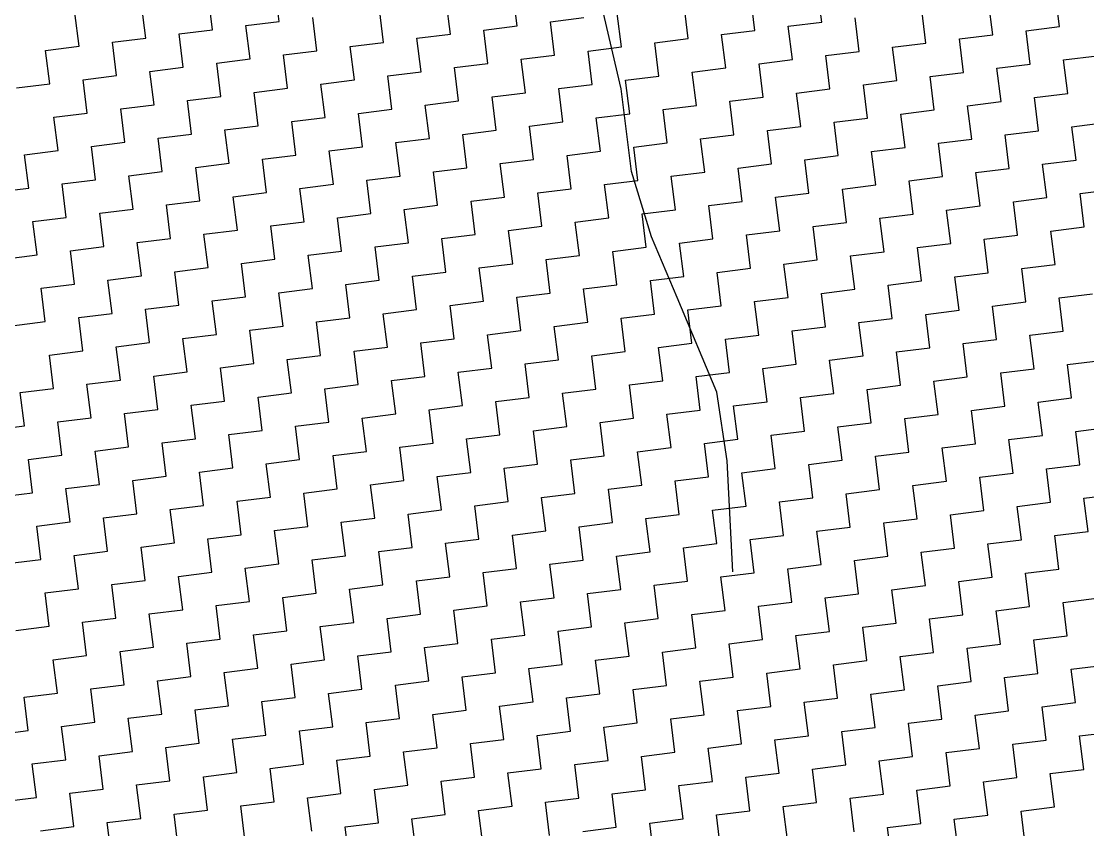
# Model space of a CAD drawing. Header units: metres. Extents: x 286056 to 292206, y 2024114 to 2027347.
# Drawn here: x 290597.3 to 290904.5, y 2025001.1 to 2025233.9 of the extents above; entities that cross this region are included whole.
import ezdxf

# ---------------------------------------------------------------- set-up
doc = ezdxf.new("R2010")
doc.units = ezdxf.units.M
doc.header["$LTSCALE"] = 0.3
doc.header["$MEASUREMENT"] = 0
doc.layers.add('LINE_WATER', color=4, linetype='Continuous')
doc.layers.add('POLY_HATCH', color=12, linetype='Continuous')

# ---------------------------------------------------------------- blocks, each defined once
blk = doc.blocks.new('13')
at = {"layer": 'LINE_WATER'}
for p, q in [((577.305, 219.703), (576.496, 227.207)), ((577.305, 216.614), (577.305, 219.703)), ((577.747, 214.113), (577.305, 216.614)), ((578.409, 211.758), (577.747, 214.113)), ((579.44, 208.08), (578.409, 211.758)), ((579.513, 205.505), (579.44, 208.08)), ((579.219, 201.386), (579.513, 205.505))]:
    blk.add_line(p, q, dxfattribs=at)
at = {"layer": 'POLY_HATCH', "linetype": 'Continuous'}
for p, q in [((557.5, 223.75), (557.5, 225)), ((560, 223.75), (560, 225)), ((562.5, 223.75), (562.5, 225)), ((565, 223.75), (565, 225)), ((556.25, 223.75), (557.5, 223.75)), ((556.25, 222.5), (556.25, 223.75)), ((558.75, 223.75), (560, 223.75)), ((558.75, 222.5), (558.75, 223.75)), ((561.25, 223.75), (562.5, 223.75)), ((561.25, 222.5), (561.25, 223.75)), ((563.75, 223.75), (565, 223.75)), ((563.75, 222.5), (563.75, 223.75)), ((566.25, 222.5), (566.25, 223.75)), ((568.75, 222.5), (568.75, 223.75)), ((571.25, 222.5), (571.25, 223.75)), ((573.75, 222.5), (573.75, 223.75)), ((555, 222.5), (556.25, 222.5)), ((557.5, 222.5), (558.75, 222.5)), ((557.5, 221.25), (557.5, 222.5)), ((560, 222.5), (561.25, 222.5)), ((560, 221.25), (560, 222.5)), ((562.5, 222.5), (563.75, 222.5)), ((562.5, 221.25), (562.5, 222.5)), ((565, 222.5), (566.25, 222.5)), ((565, 221.25), (565, 222.5)), ((567.5, 222.5), (568.75, 222.5)), ((567.5, 221.25), (567.5, 222.5)), ((570, 222.5), (571.25, 222.5)), ((570, 221.25), (570, 222.5)), ((572.5, 222.5), (573.75, 222.5)), ((572.5, 221.25), (572.5, 222.5)), ((575, 222.5), (576.25, 222.5)), ((575, 221.25), (575, 222.5)), ((577.5, 221.25), (577.5, 222.5)), ((580, 221.25), (580, 222.5)), ((582.5, 221.25), (582.5, 222.5)), ((585, 221.25), (585, 222.5)), ((556.25, 221.25), (557.5, 221.25)), ((556.25, 220), (556.25, 221.25)), ((558.75, 221.25), (560, 221.25)), ((558.75, 220), (558.75, 221.25)), ((561.25, 221.25), (562.5, 221.25)), ((561.25, 220), (561.25, 221.25)), ((563.75, 221.25), (565, 221.25)), ((563.75, 220), (563.75, 221.25)), ((566.25, 221.25), (567.5, 221.25)), ((566.25, 220), (566.25, 221.25)), ((568.75, 221.25), (570, 221.25)), ((568.75, 220), (568.75, 221.25)), ((571.25, 221.25), (572.5, 221.25)), ((571.25, 220), (571.25, 221.25)), ((573.75, 221.25), (575, 221.25)), ((573.75, 220), (573.75, 221.25)), ((576.25, 221.25), (577.5, 221.25)), ((576.25, 220), (576.25, 221.25)), ((578.75, 221.25), (580, 221.25)), ((578.75, 220), (578.75, 221.25)), ((581.25, 221.25), (582.5, 221.25)), ((581.25, 220), (581.25, 221.25)), ((583.75, 221.25), (585, 221.25)), ((583.75, 220), (583.75, 221.25)), ((586.25, 220), (586.25, 221.25)), ((588.75, 220), (588.75, 221.25)), ((591.25, 220), (591.25, 221.25)), ((593.75, 220), (593.75, 221.25)), ((555, 220), (556.25, 220)), ((555, 218.75), (555, 220)), ((557.5, 220), (558.75, 220)), ((557.5, 218.75), (557.5, 220)), ((560, 220), (561.25, 220)), ((560, 218.75), (560, 220)), ((562.5, 220), (563.75, 220)), ((562.5, 218.75), (562.5, 220)), ((565, 220), (566.25, 220)), ((565, 218.75), (565, 220)), ((567.5, 220), (568.75, 220)), ((567.5, 218.75), (567.5, 220)), ((570, 220), (571.25, 220)), ((570, 218.75), (570, 220)), ((572.5, 220), (573.75, 220)), ((572.5, 218.75), (572.5, 220)), ((575, 220), (576.25, 220)), ((575, 218.75), (575, 220)), ((577.5, 220), (578.75, 220)), ((577.5, 218.75), (577.5, 220)), ((580, 220), (581.25, 220)), ((580, 218.75), (580, 220)), ((582.5, 220), (583.75, 220)), ((582.5, 218.75), (582.5, 220)), ((585, 220), (586.25, 220)), ((585, 218.75), (585, 220)), ((587.5, 220), (588.75, 220)), ((587.5, 218.75), (587.5, 220)), ((590, 220), (591.25, 220)), ((590, 218.75), (590, 220)), ((592.5, 220), (593.75, 220)), ((592.5, 218.75), (592.5, 220)), ((553.75, 218.75), (555, 218.75)), ((556.25, 218.75), (557.5, 218.75)), ((556.25, 217.5), (556.25, 218.75)), ((558.75, 218.75), (560, 218.75)), ((558.75, 217.5), (558.75, 218.75)), ((561.25, 218.75), (562.5, 218.75)), ((561.25, 217.5), (561.25, 218.75)), ((563.75, 218.75), (565, 218.75)), ((563.75, 217.5), (563.75, 218.75)), ((566.25, 218.75), (567.5, 218.75)), ((566.25, 217.5), (566.25, 218.75)), ((568.75, 218.75), (570, 218.75)), ((568.75, 217.5), (568.75, 218.75)), ((571.25, 218.75), (572.5, 218.75)), ((571.25, 217.5), (571.25, 218.75)), ((573.75, 218.75), (575, 218.75)), ((573.75, 217.5), (573.75, 218.75)), ((576.25, 218.75), (577.5, 218.75)), ((576.25, 217.5), (576.25, 218.75)), ((578.75, 218.75), (580, 218.75)), ((578.75, 217.5), (578.75, 218.75)), ((581.25, 218.75), (582.5, 218.75)), ((581.25, 217.5), (581.25, 218.75)), ((583.75, 218.75), (585, 218.75)), ((583.75, 217.5), (583.75, 218.75)), ((586.25, 218.75), (587.5, 218.75)), ((586.25, 217.5), (586.25, 218.75)), ((588.75, 218.75), (590, 218.75)), ((588.75, 217.5), (588.75, 218.75)), ((591.25, 218.75), (592.5, 218.75)), ((591.25, 217.5), (591.25, 218.75)), ((593.75, 218.75), (595, 218.75)), ((593.75, 217.5), (593.75, 218.75)), ((555, 217.5), (556.25, 217.5)), ((555, 216.25), (555, 217.5)), ((557.5, 217.5), (558.75, 217.5)), ((557.5, 216.25), (557.5, 217.5)), ((560, 217.5), (561.25, 217.5)), ((560, 216.25), (560, 217.5)), ((562.5, 217.5), (563.75, 217.5)), ((562.5, 216.25), (562.5, 217.5)), ((565, 217.5), (566.25, 217.5)), ((565, 216.25), (565, 217.5)), ((567.5, 217.5), (568.75, 217.5)), ((567.5, 216.25), (567.5, 217.5)), ((570, 217.5), (571.25, 217.5)), ((570, 216.25), (570, 217.5)), ((572.5, 217.5), (573.75, 217.5)), ((572.5, 216.25), (572.5, 217.5)), ((575, 217.5), (576.25, 217.5)), ((575, 216.25), (575, 217.5)), ((577.5, 217.5), (578.75, 217.5)), ((577.5, 216.25), (577.5, 217.5)), ((580, 217.5), (581.25, 217.5)), ((580, 216.25), (580, 217.5)), ((582.5, 217.5), (583.75, 217.5)), ((582.5, 216.25), (582.5, 217.5)), ((585, 217.5), (586.25, 217.5)), ((585, 216.25), (585, 217.5)), ((587.5, 217.5), (588.75, 217.5)), ((587.5, 216.25), (587.5, 217.5)), ((590, 217.5), (591.25, 217.5)), ((590, 216.25), (590, 217.5)), ((592.5, 217.5), (593.75, 217.5)), ((592.5, 216.25), (592.5, 217.5)), ((553.75, 216.25), (555, 216.25)), ((556.25, 216.25), (557.5, 216.25)), ((556.25, 215), (556.25, 216.25)), ((558.75, 216.25), (560, 216.25)), ((558.75, 215), (558.75, 216.25)), ((561.25, 216.25), (562.5, 216.25)), ((561.25, 215), (561.25, 216.25)), ((563.75, 216.25), (565, 216.25)), ((563.75, 215), (563.75, 216.25)), ((566.25, 216.25), (567.5, 216.25)), ((566.25, 215), (566.25, 216.25)), ((568.75, 216.25), (570, 216.25)), ((568.75, 215), (568.75, 216.25)), ((571.25, 216.25), (572.5, 216.25)), ((571.25, 215), (571.25, 216.25)), ((573.75, 216.25), (575, 216.25)), ((573.75, 215), (573.75, 216.25)), ((576.25, 216.25), (577.5, 216.25)), ((576.25, 215), (576.25, 216.25)), ((578.75, 216.25), (580, 216.25)), ((578.75, 215), (578.75, 216.25)), ((581.25, 216.25), (582.5, 216.25)), ((581.25, 215), (581.25, 216.25)), ((583.75, 216.25), (585, 216.25)), ((583.75, 215), (583.75, 216.25)), ((586.25, 216.25), (587.5, 216.25)), ((586.25, 215), (586.25, 216.25)), ((588.75, 216.25), (590, 216.25)), ((588.75, 215), (588.75, 216.25)), ((591.25, 216.25), (592.5, 216.25)), ((591.25, 215), (591.25, 216.25)), ((593.75, 216.25), (595, 216.25)), ((593.75, 215), (593.75, 216.25)), ((555, 215), (556.25, 215)), ((555, 213.75), (555, 215)), ((557.5, 215), (558.75, 215)), ((557.5, 213.75), (557.5, 215)), ((560, 215), (561.25, 215)), ((560, 213.75), (560, 215)), ((562.5, 215), (563.75, 215)), ((562.5, 213.75), (562.5, 215)), ((565, 215), (566.25, 215)), ((565, 213.75), (565, 215)), ((567.5, 215), (568.75, 215)), ((567.5, 213.75), (567.5, 215)), ((570, 215), (571.25, 215)), ((570, 213.75), (570, 215)), ((572.5, 215), (573.75, 215)), ((572.5, 213.75), (572.5, 215)), ((575, 215), (576.25, 215)), ((575, 213.75), (575, 215)), ((577.5, 215), (578.75, 215)), ((577.5, 213.75), (577.5, 215)), ((580, 215), (581.25, 215)), ((580, 213.75), (580, 215)), ((582.5, 215), (583.75, 215)), ((582.5, 213.75), (582.5, 215)), ((585, 215), (586.25, 215)), ((585, 213.75), (585, 215)), ((587.5, 215), (588.75, 215)), ((587.5, 213.75), (587.5, 215)), ((590, 215), (591.25, 215)), ((590, 213.75), (590, 215)), ((592.5, 215), (593.75, 215)), ((592.5, 213.75), (592.5, 215)), ((553.75, 213.75), (555, 213.75)), ((556.25, 213.75), (557.5, 213.75)), ((556.25, 212.5), (556.25, 213.75)), ((558.75, 213.75), (560, 213.75)), ((558.75, 212.5), (558.75, 213.75)), ((561.25, 213.75), (562.5, 213.75)), ((561.25, 212.5), (561.25, 213.75)), ((563.75, 213.75), (565, 213.75)), ((563.75, 212.5), (563.75, 213.75)), ((566.25, 213.75), (567.5, 213.75)), ((566.25, 212.5), (566.25, 213.75)), ((568.75, 213.75), (570, 213.75)), ((568.75, 212.5), (568.75, 213.75)), ((571.25, 213.75), (572.5, 213.75)), ((571.25, 212.5), (571.25, 213.75)), ((573.75, 213.75), (575, 213.75)), ((573.75, 212.5), (573.75, 213.75)), ((576.25, 213.75), (577.5, 213.75)), ((576.25, 212.5), (576.25, 213.75)), ((578.75, 213.75), (580, 213.75)), ((578.75, 212.5), (578.75, 213.75)), ((581.25, 213.75), (582.5, 213.75)), ((581.25, 212.5), (581.25, 213.75)), ((583.75, 213.75), (585, 213.75)), ((583.75, 212.5), (583.75, 213.75)), ((586.25, 213.75), (587.5, 213.75)), ((586.25, 212.5), (586.25, 213.75)), ((588.75, 213.75), (590, 213.75)), ((588.75, 212.5), (588.75, 213.75)), ((591.25, 213.75), (592.5, 213.75)), ((591.25, 212.5), (591.25, 213.75)), ((593.75, 213.75), (595, 213.75)), ((593.75, 212.5), (593.75, 213.75)), ((555, 212.5), (556.25, 212.5)), ((555, 211.25), (555, 212.5)), ((557.5, 212.5), (558.75, 212.5)), ((557.5, 211.25), (557.5, 212.5)), ((560, 212.5), (561.25, 212.5)), ((560, 211.25), (560, 212.5)), ((562.5, 212.5), (563.75, 212.5)), ((562.5, 211.25), (562.5, 212.5)), ((565, 212.5), (566.25, 212.5)), ((565, 211.25), (565, 212.5)), ((567.5, 212.5), (568.75, 212.5)), ((567.5, 211.25), (567.5, 212.5)), ((570, 212.5), (571.25, 212.5)), ((570, 211.25), (570, 212.5)), ((572.5, 212.5), (573.75, 212.5)), ((572.5, 211.25), (572.5, 212.5)), ((575, 212.5), (576.25, 212.5)), ((575, 211.25), (575, 212.5)), ((577.5, 212.5), (578.75, 212.5)), ((577.5, 211.25), (577.5, 212.5)), ((580, 212.5), (581.25, 212.5)), ((580, 211.25), (580, 212.5)), ((582.5, 212.5), (583.75, 212.5)), ((582.5, 211.25), (582.5, 212.5)), ((585, 212.5), (586.25, 212.5)), ((585, 211.25), (585, 212.5)), ((587.5, 212.5), (588.75, 212.5)), ((587.5, 211.25), (587.5, 212.5)), ((590, 212.5), (591.25, 212.5)), ((590, 211.25), (590, 212.5)), ((592.5, 212.5), (593.75, 212.5)), ((592.5, 211.25), (592.5, 212.5)), ((553.75, 211.25), (555, 211.25)), ((553.75, 210), (553.75, 211.25)), ((556.25, 211.25), (557.5, 211.25)), ((556.25, 210), (556.25, 211.25)), ((558.75, 211.25), (560, 211.25)), ((558.75, 210), (558.75, 211.25)), ((561.25, 211.25), (562.5, 211.25)), ((561.25, 210), (561.25, 211.25)), ((563.75, 211.25), (565, 211.25)), ((563.75, 210), (563.75, 211.25)), ((566.25, 211.25), (567.5, 211.25)), ((566.25, 210), (566.25, 211.25)), ((568.75, 211.25), (570, 211.25)), ((568.75, 210), (568.75, 211.25)), ((571.25, 211.25), (572.5, 211.25)), ((571.25, 210), (571.25, 211.25)), ((573.75, 211.25), (575, 211.25)), ((573.75, 210), (573.75, 211.25)), ((576.25, 211.25), (577.5, 211.25)), ((576.25, 210), (576.25, 211.25)), ((578.75, 211.25), (580, 211.25)), ((578.75, 210), (578.75, 211.25)), ((581.25, 211.25), (582.5, 211.25)), ((581.25, 210), (581.25, 211.25)), ((583.75, 211.25), (585, 211.25)), ((583.75, 210), (583.75, 211.25)), ((586.25, 211.25), (587.5, 211.25)), ((586.25, 210), (586.25, 211.25)), ((588.75, 211.25), (590, 211.25)), ((588.75, 210), (588.75, 211.25)), ((591.25, 211.25), (592.5, 211.25)), ((591.25, 210), (591.25, 211.25)), ((552.5, 210), (553.75, 210)), ((555, 210), (556.25, 210)), ((555, 208.75), (555, 210)), ((557.5, 210), (558.75, 210)), ((557.5, 208.75), (557.5, 210)), ((560, 210), (561.25, 210)), ((560, 208.75), (560, 210)), ((562.5, 210), (563.75, 210)), ((562.5, 208.75), (562.5, 210)), ((565, 210), (566.25, 210)), ((565, 208.75), (565, 210)), ((567.5, 210), (568.75, 210)), ((567.5, 208.75), (567.5, 210)), ((570, 210), (571.25, 210)), ((570, 208.75), (570, 210)), ((572.5, 210), (573.75, 210)), ((572.5, 208.75), (572.5, 210)), ((575, 210), (576.25, 210)), ((575, 208.75), (575, 210)), ((577.5, 210), (578.75, 210)), ((577.5, 208.75), (577.5, 210)), ((580, 210), (581.25, 210)), ((580, 208.75), (580, 210)), ((582.5, 210), (583.75, 210)), ((582.5, 208.75), (582.5, 210)), ((585, 210), (586.25, 210)), ((585, 208.75), (585, 210)), ((587.5, 210), (588.75, 210)), ((587.5, 208.75), (587.5, 210)), ((590, 210), (591.25, 210)), ((590, 208.75), (590, 210)), ((592.5, 210), (593.75, 210)), ((592.5, 208.75), (592.5, 210)), ((553.75, 208.75), (555, 208.75)), ((553.75, 207.5), (553.75, 208.75)), ((556.25, 208.75), (557.5, 208.75)), ((556.25, 207.5), (556.25, 208.75)), ((558.75, 208.75), (560, 208.75)), ((558.75, 207.5), (558.75, 208.75)), ((561.25, 208.75), (562.5, 208.75)), ((561.25, 207.5), (561.25, 208.75)), ((563.75, 208.75), (565, 208.75)), ((563.75, 207.5), (563.75, 208.75)), ((566.25, 208.75), (567.5, 208.75)), ((566.25, 207.5), (566.25, 208.75)), ((568.75, 208.75), (570, 208.75)), ((568.75, 207.5), (568.75, 208.75)), ((571.25, 208.75), (572.5, 208.75)), ((571.25, 207.5), (571.25, 208.75)), ((573.75, 208.75), (575, 208.75)), ((573.75, 207.5), (573.75, 208.75)), ((576.25, 208.75), (577.5, 208.75)), ((576.25, 207.5), (576.25, 208.75)), ((578.75, 208.75), (580, 208.75)), ((578.75, 207.5), (578.75, 208.75)), ((581.25, 208.75), (582.5, 208.75)), ((581.25, 207.5), (581.25, 208.75)), ((583.75, 208.75), (585, 208.75)), ((583.75, 207.5), (583.75, 208.75)), ((586.25, 208.75), (587.5, 208.75)), ((586.25, 207.5), (586.25, 208.75)), ((588.75, 208.75), (590, 208.75)), ((588.75, 207.5), (588.75, 208.75)), ((591.25, 208.75), (592.5, 208.75)), ((591.25, 207.5), (591.25, 208.75)), ((552.5, 207.5), (553.75, 207.5)), ((555, 207.5), (556.25, 207.5)), ((555, 206.25), (555, 207.5)), ((557.5, 207.5), (558.75, 207.5)), ((557.5, 206.25), (557.5, 207.5)), ((560, 207.5), (561.25, 207.5)), ((560, 206.25), (560, 207.5)), ((562.5, 207.5), (563.75, 207.5)), ((562.5, 206.25), (562.5, 207.5)), ((565, 207.5), (566.25, 207.5)), ((565, 206.25), (565, 207.5)), ((567.5, 207.5), (568.75, 207.5)), ((567.5, 206.25), (567.5, 207.5)), ((570, 207.5), (571.25, 207.5)), ((570, 206.25), (570, 207.5)), ((572.5, 207.5), (573.75, 207.5)), ((572.5, 206.25), (572.5, 207.5)), ((575, 207.5), (576.25, 207.5)), ((575, 206.25), (575, 207.5)), ((577.5, 207.5), (578.75, 207.5)), ((577.5, 206.25), (577.5, 207.5)), ((580, 207.5), (581.25, 207.5)), ((580, 206.25), (580, 207.5)), ((582.5, 207.5), (583.75, 207.5)), ((582.5, 206.25), (582.5, 207.5)), ((585, 207.5), (586.25, 207.5)), ((585, 206.25), (585, 207.5)), ((587.5, 207.5), (588.75, 207.5)), ((587.5, 206.25), (587.5, 207.5)), ((590, 207.5), (591.25, 207.5)), ((590, 206.25), (590, 207.5)), ((592.5, 207.5), (593.75, 207.5)), ((592.5, 206.25), (592.5, 207.5)), ((553.75, 206.25), (555, 206.25)), ((553.75, 205), (553.75, 206.25)), ((556.25, 206.25), (557.5, 206.25)), ((556.25, 205), (556.25, 206.25)), ((558.75, 206.25), (560, 206.25)), ((558.75, 205), (558.75, 206.25)), ((561.25, 206.25), (562.5, 206.25)), ((561.25, 205), (561.25, 206.25)), ((563.75, 206.25), (565, 206.25)), ((563.75, 205), (563.75, 206.25)), ((566.25, 206.25), (567.5, 206.25)), ((566.25, 205), (566.25, 206.25)), ((568.75, 206.25), (570, 206.25)), ((568.75, 205), (568.75, 206.25)), ((571.25, 206.25), (572.5, 206.25)), ((571.25, 205), (571.25, 206.25)), ((573.75, 206.25), (575, 206.25)), ((573.75, 205), (573.75, 206.25)), ((576.25, 206.25), (577.5, 206.25)), ((576.25, 205), (576.25, 206.25)), ((578.75, 206.25), (580, 206.25)), ((578.75, 205), (578.75, 206.25)), ((581.25, 206.25), (582.5, 206.25)), ((581.25, 205), (581.25, 206.25)), ((583.75, 206.25), (585, 206.25)), ((583.75, 205), (583.75, 206.25)), ((586.25, 206.25), (587.5, 206.25)), ((586.25, 205), (586.25, 206.25)), ((588.75, 206.25), (590, 206.25)), ((588.75, 205), (588.75, 206.25)), ((591.25, 206.25), (592.5, 206.25)), ((591.25, 205), (591.25, 206.25)), ((552.5, 205), (553.75, 205)), ((555, 205), (556.25, 205)), ((555, 203.75), (555, 205)), ((557.5, 205), (558.75, 205)), ((557.5, 203.75), (557.5, 205)), ((560, 205), (561.25, 205)), ((560, 203.75), (560, 205)), ((562.5, 205), (563.75, 205)), ((562.5, 203.75), (562.5, 205)), ((565, 205), (566.25, 205)), ((565, 203.75), (565, 205)), ((567.5, 205), (568.75, 205)), ((567.5, 203.75), (567.5, 205)), ((570, 205), (571.25, 205)), ((570, 203.75), (570, 205)), ((572.5, 205), (573.75, 205)), ((572.5, 203.75), (572.5, 205)), ((575, 205), (576.25, 205)), ((575, 203.75), (575, 205)), ((577.5, 205), (578.75, 205)), ((577.5, 203.75), (577.5, 205)), ((580, 205), (581.25, 205)), ((580, 203.75), (580, 205)), ((582.5, 205), (583.75, 205)), ((582.5, 203.75), (582.5, 205)), ((585, 205), (586.25, 205)), ((585, 203.75), (585, 205)), ((587.5, 205), (588.75, 205)), ((587.5, 203.75), (587.5, 205)), ((590, 205), (591.25, 205)), ((590, 203.75), (590, 205)), ((592.5, 205), (593.75, 205)), ((592.5, 203.75), (592.5, 205)), ((553.75, 203.75), (555, 203.75)), ((553.75, 202.5), (553.75, 203.75)), ((556.25, 203.75), (557.5, 203.75)), ((556.25, 202.5), (556.25, 203.75)), ((558.75, 203.75), (560, 203.75)), ((558.75, 202.5), (558.75, 203.75)), ((561.25, 203.75), (562.5, 203.75)), ((561.25, 202.5), (561.25, 203.75)), ((563.75, 203.75), (565, 203.75)), ((563.75, 202.5), (563.75, 203.75)), ((566.25, 203.75), (567.5, 203.75)), ((566.25, 202.5), (566.25, 203.75)), ((568.75, 203.75), (570, 203.75)), ((568.75, 202.5), (568.75, 203.75)), ((571.25, 203.75), (572.5, 203.75)), ((571.25, 202.5), (571.25, 203.75)), ((573.75, 203.75), (575, 203.75)), ((573.75, 202.5), (573.75, 203.75)), ((576.25, 203.75), (577.5, 203.75)), ((576.25, 202.5), (576.25, 203.75)), ((578.75, 203.75), (580, 203.75)), ((578.75, 202.5), (578.75, 203.75)), ((581.25, 203.75), (582.5, 203.75)), ((581.25, 202.5), (581.25, 203.75)), ((583.75, 203.75), (585, 203.75)), ((583.75, 202.5), (583.75, 203.75)), ((586.25, 203.75), (587.5, 203.75)), ((586.25, 202.5), (586.25, 203.75)), ((588.75, 203.75), (590, 203.75)), ((588.75, 202.5), (588.75, 203.75)), ((591.25, 203.75), (592.5, 203.75)), ((591.25, 202.5), (591.25, 203.75)), ((552.5, 202.5), (553.75, 202.5)), ((555, 202.5), (556.25, 202.5)), ((555, 201.25), (555, 202.5)), ((557.5, 202.5), (558.75, 202.5)), ((557.5, 201.25), (557.5, 202.5)), ((560, 202.5), (561.25, 202.5)), ((560, 201.25), (560, 202.5)), ((562.5, 202.5), (563.75, 202.5)), ((562.5, 201.25), (562.5, 202.5)), ((565, 202.5), (566.25, 202.5)), ((565, 201.25), (565, 202.5)), ((567.5, 202.5), (568.75, 202.5)), ((567.5, 201.25), (567.5, 202.5)), ((570, 202.5), (571.25, 202.5)), ((570, 201.25), (570, 202.5)), ((572.5, 202.5), (573.75, 202.5)), ((572.5, 201.25), (572.5, 202.5)), ((575, 202.5), (576.25, 202.5)), ((575, 201.25), (575, 202.5)), ((577.5, 202.5), (578.75, 202.5)), ((577.5, 201.25), (577.5, 202.5)), ((580, 202.5), (581.25, 202.5)), ((580, 201.25), (580, 202.5)), ((582.5, 202.5), (583.75, 202.5)), ((582.5, 201.25), (582.5, 202.5)), ((585, 202.5), (586.25, 202.5)), ((585, 201.25), (585, 202.5)), ((587.5, 202.5), (588.75, 202.5)), ((587.5, 201.25), (587.5, 202.5)), ((590, 202.5), (591.25, 202.5)), ((590, 201.25), (590, 202.5)), ((592.5, 202.5), (593.75, 202.5)), ((592.5, 201.25), (592.5, 202.5)), ((553.75, 201.25), (555, 201.25)), ((553.75, 200), (553.75, 201.25)), ((556.25, 201.25), (557.5, 201.25)), ((556.25, 200), (556.25, 201.25)), ((558.75, 201.25), (560, 201.25)), ((558.75, 200), (558.75, 201.25)), ((561.25, 201.25), (562.5, 201.25)), ((561.25, 200), (561.25, 201.25)), ((563.75, 201.25), (565, 201.25)), ((563.75, 200), (563.75, 201.25)), ((566.25, 201.25), (567.5, 201.25)), ((566.25, 200), (566.25, 201.25)), ((568.75, 201.25), (570, 201.25)), ((568.75, 200), (568.75, 201.25)), ((571.25, 201.25), (572.5, 201.25)), ((571.25, 200), (571.25, 201.25)), ((573.75, 201.25), (575, 201.25)), ((573.75, 200), (573.75, 201.25)), ((576.25, 201.25), (577.5, 201.25)), ((576.25, 200), (576.25, 201.25)), ((578.75, 201.25), (580, 201.25)), ((578.75, 200), (578.75, 201.25)), ((581.25, 201.25), (582.5, 201.25)), ((581.25, 200), (581.25, 201.25)), ((583.75, 201.25), (585, 201.25)), ((583.75, 200), (583.75, 201.25)), ((586.25, 201.25), (587.5, 201.25)), ((586.25, 200), (586.25, 201.25)), ((588.75, 201.25), (590, 201.25)), ((588.75, 200), (588.75, 201.25)), ((591.25, 201.25), (592.5, 201.25)), ((591.25, 200), (591.25, 201.25)), ((552.5, 200), (553.75, 200)), ((552.5, 198.75), (552.5, 200)), ((555, 200), (556.25, 200)), ((555, 198.75), (555, 200)), ((557.5, 200), (558.75, 200)), ((557.5, 198.75), (557.5, 200)), ((560, 200), (561.25, 200)), ((560, 198.75), (560, 200)), ((562.5, 200), (563.75, 200)), ((562.5, 198.75), (562.5, 200)), ((565, 200), (566.25, 200)), ((565, 198.75), (565, 200)), ((567.5, 200), (568.75, 200)), ((567.5, 198.75), (567.5, 200)), ((570, 200), (571.25, 200)), ((570, 198.75), (570, 200)), ((572.5, 200), (573.75, 200)), ((572.5, 198.75), (572.5, 200)), ((575, 200), (576.25, 200)), ((575, 198.75), (575, 200)), ((577.5, 200), (578.75, 200)), ((577.5, 198.75), (577.5, 200)), ((580, 200), (581.25, 200)), ((580, 198.75), (580, 200)), ((582.5, 200), (583.75, 200)), ((582.5, 198.75), (582.5, 200)), ((585, 200), (586.25, 200)), ((585, 198.75), (585, 200)), ((587.5, 200), (588.75, 200)), ((587.5, 198.75), (587.5, 200)), ((590, 200), (591.25, 200)), ((590, 198.75), (590, 200)), ((551.25, 198.75), (552.5, 198.75)), ((553.75, 198.75), (555, 198.75)), ((553.75, 197.5), (553.75, 198.75)), ((556.25, 198.75), (557.5, 198.75)), ((556.25, 197.5), (556.25, 198.75)), ((558.75, 198.75), (560, 198.75)), ((558.75, 197.5), (558.75, 198.75)), ((561.25, 198.75), (562.5, 198.75)), ((561.25, 197.5), (561.25, 198.75)), ((563.75, 198.75), (565, 198.75)), ((563.75, 197.5), (563.75, 198.75)), ((566.25, 198.75), (567.5, 198.75)), ((566.25, 197.5), (566.25, 198.75)), ((568.75, 198.75), (570, 198.75)), ((568.75, 197.5), (568.75, 198.75)), ((571.25, 198.75), (572.5, 198.75)), ((571.25, 197.5), (571.25, 198.75)), ((573.75, 198.75), (575, 198.75)), ((573.75, 197.5), (573.75, 198.75)), ((576.25, 198.75), (577.5, 198.75)), ((576.25, 197.5), (576.25, 198.75)), ((578.75, 198.75), (580, 198.75)), ((578.75, 197.5), (578.75, 198.75)), ((581.25, 198.75), (582.5, 198.75)), ((581.25, 197.5), (581.25, 198.75)), ((583.75, 198.75), (585, 198.75)), ((583.75, 197.5), (583.75, 198.75)), ((586.25, 198.75), (587.5, 198.75)), ((586.25, 197.5), (586.25, 198.75)), ((588.75, 198.75), (590, 198.75)), ((588.75, 197.5), (588.75, 198.75)), ((591.25, 198.75), (592.5, 198.75)), ((591.25, 197.5), (591.25, 198.75)), ((552.5, 197.5), (553.75, 197.5)), ((552.5, 196.25), (552.5, 197.5)), ((555, 197.5), (556.25, 197.5)), ((555, 196.25), (555, 197.5)), ((557.5, 197.5), (558.75, 197.5)), ((557.5, 196.25), (557.5, 197.5)), ((560, 197.5), (561.25, 197.5)), ((560, 196.25), (560, 197.5)), ((562.5, 197.5), (563.75, 197.5)), ((562.5, 196.25), (562.5, 197.5)), ((565, 197.5), (566.25, 197.5)), ((565, 196.25), (565, 197.5)), ((567.5, 197.5), (568.75, 197.5)), ((567.5, 196.25), (567.5, 197.5)), ((570, 197.5), (571.25, 197.5)), ((570, 196.25), (570, 197.5)), ((572.5, 197.5), (573.75, 197.5)), ((572.5, 196.25), (572.5, 197.5)), ((575, 197.5), (576.25, 197.5)), ((575, 196.25), (575, 197.5)), ((577.5, 197.5), (578.75, 197.5)), ((577.5, 196.25), (577.5, 197.5)), ((580, 197.5), (581.25, 197.5)), ((580, 196.25), (580, 197.5)), ((582.5, 197.5), (583.75, 197.5)), ((582.5, 196.25), (582.5, 197.5)), ((585, 197.5), (586.25, 197.5)), ((585, 196.25), (585, 197.5)), ((587.5, 197.5), (588.75, 197.5)), ((587.5, 196.25), (587.5, 197.5)), ((590, 197.5), (591.25, 197.5)), ((590, 196.25), (590, 197.5)), ((551.25, 196.25), (552.5, 196.25)), ((553.75, 196.25), (555, 196.25)), ((553.75, 195), (553.75, 196.25)), ((556.25, 196.25), (557.5, 196.25)), ((556.25, 195), (556.25, 196.25)), ((558.75, 196.25), (560, 196.25)), ((558.75, 195), (558.75, 196.25)), ((561.25, 196.25), (562.5, 196.25)), ((561.25, 195), (561.25, 196.25)), ((563.75, 196.25), (565, 196.25)), ((563.75, 195), (563.75, 196.25)), ((566.25, 196.25), (567.5, 196.25)), ((566.25, 195), (566.25, 196.25)), ((568.75, 196.25), (570, 196.25)), ((568.75, 195), (568.75, 196.25)), ((571.25, 196.25), (572.5, 196.25)), ((571.25, 195), (571.25, 196.25)), ((573.75, 196.25), (575, 196.25)), ((573.75, 195), (573.75, 196.25)), ((576.25, 196.25), (577.5, 196.25)), ((576.25, 195), (576.25, 196.25)), ((578.75, 196.25), (580, 196.25)), ((578.75, 195), (578.75, 196.25)), ((581.25, 196.25), (582.5, 196.25)), ((581.25, 195), (581.25, 196.25)), ((583.75, 196.25), (585, 196.25)), ((583.75, 195), (583.75, 196.25)), ((586.25, 196.25), (587.5, 196.25)), ((586.25, 195), (586.25, 196.25)), ((588.75, 196.25), (590, 196.25)), ((588.75, 195), (588.75, 196.25)), ((591.25, 196.25), (592.5, 196.25)), ((591.25, 195), (591.25, 196.25)), ((552.5, 195), (553.75, 195)), ((555, 195), (556.25, 195)), ((555, 193.75), (555, 195)), ((557.5, 195), (558.75, 195)), ((557.5, 193.75), (557.5, 195)), ((560, 195), (561.25, 195)), ((560, 193.75), (560, 195)), ((562.5, 195), (563.75, 195)), ((562.5, 193.75), (562.5, 195)), ((565, 195), (566.25, 195)), ((565, 193.75), (565, 195)), ((567.5, 195), (568.75, 195)), ((567.5, 193.75), (567.5, 195)), ((570, 195), (571.25, 195)), ((570, 193.75), (570, 195)), ((572.5, 195), (573.75, 195)), ((572.5, 193.75), (572.5, 195)), ((575, 195), (576.25, 195)), ((575, 193.75), (575, 195)), ((577.5, 195), (578.75, 195)), ((577.5, 193.75), (577.5, 195)), ((580, 195), (581.25, 195)), ((580, 193.75), (580, 195)), ((582.5, 195), (583.75, 195)), ((582.5, 193.75), (582.5, 195)), ((585, 195), (586.25, 195)), ((585, 193.75), (585, 195)), ((587.5, 195), (588.75, 195)), ((587.5, 193.75), (587.5, 195)), ((590, 195), (591.25, 195)), ((590, 193.75), (590, 195)), ((563.75, 193.75), (565, 193.75)), ((563.75, 192.5), (563.75, 193.75)), ((566.25, 193.75), (567.5, 193.75)), ((566.25, 192.5), (566.25, 193.75)), ((568.75, 193.75), (570, 193.75)), ((568.75, 192.5), (568.75, 193.75)), ((571.25, 193.75), (572.5, 193.75)), ((571.25, 192.5), (571.25, 193.75)), ((573.75, 193.75), (575, 193.75)), ((573.75, 192.5), (573.75, 193.75)), ((576.25, 193.75), (577.5, 193.75)), ((576.25, 192.5), (576.25, 193.75)), ((578.75, 193.75), (580, 193.75)), ((578.75, 192.5), (578.75, 193.75)), ((581.25, 193.75), (582.5, 193.75)), ((581.25, 192.5), (581.25, 193.75)), ((583.75, 193.75), (585, 193.75)), ((583.75, 192.5), (583.75, 193.75)), ((586.25, 193.75), (587.5, 193.75)), ((586.25, 192.5), (586.25, 193.75)), ((588.75, 193.75), (590, 193.75)), ((588.75, 192.5), (588.75, 193.75)), ((591.25, 193.75), (592.5, 193.75)), ((591.25, 192.5), (591.25, 193.75)), ((572.5, 192.5), (573.75, 192.5)), ((575, 192.5), (576.25, 192.5)), ((575, 191.25), (575, 192.5)), ((577.5, 192.5), (578.75, 192.5)), ((577.5, 191.25), (577.5, 192.5)), ((580, 192.5), (581.25, 192.5)), ((580, 191.25), (580, 192.5)), ((582.5, 192.5), (583.75, 192.5)), ((582.5, 191.25), (582.5, 192.5)), ((585, 192.5), (586.25, 192.5)), ((585, 191.25), (585, 192.5)), ((587.5, 192.5), (588.75, 192.5)), ((587.5, 191.25), (587.5, 192.5)), ((590, 192.5), (591.25, 192.5)), ((590, 191.25), (590, 192.5)), ((583.75, 191.25), (585, 191.25)), ((583.75, 190), (583.75, 191.25)), ((586.25, 191.25), (587.5, 191.25)), ((586.25, 190), (586.25, 191.25)), ((588.75, 191.25), (590, 191.25)), ((588.75, 190), (588.75, 191.25))]:
    blk.add_line(p, q, dxfattribs=at)

msp = doc.modelspace()

# ---------------------------------------------------------------- block references
at = {"xscale": 7.751650312977041, "yscale": 7.751650312977041, "zscale": 7.751650312977041, "rotation": 7.058277928675759}
msp.add_blockref('13', (286538.24, 2022974.39), dxfattribs=at)

doc.saveas('drawing.dxf')
